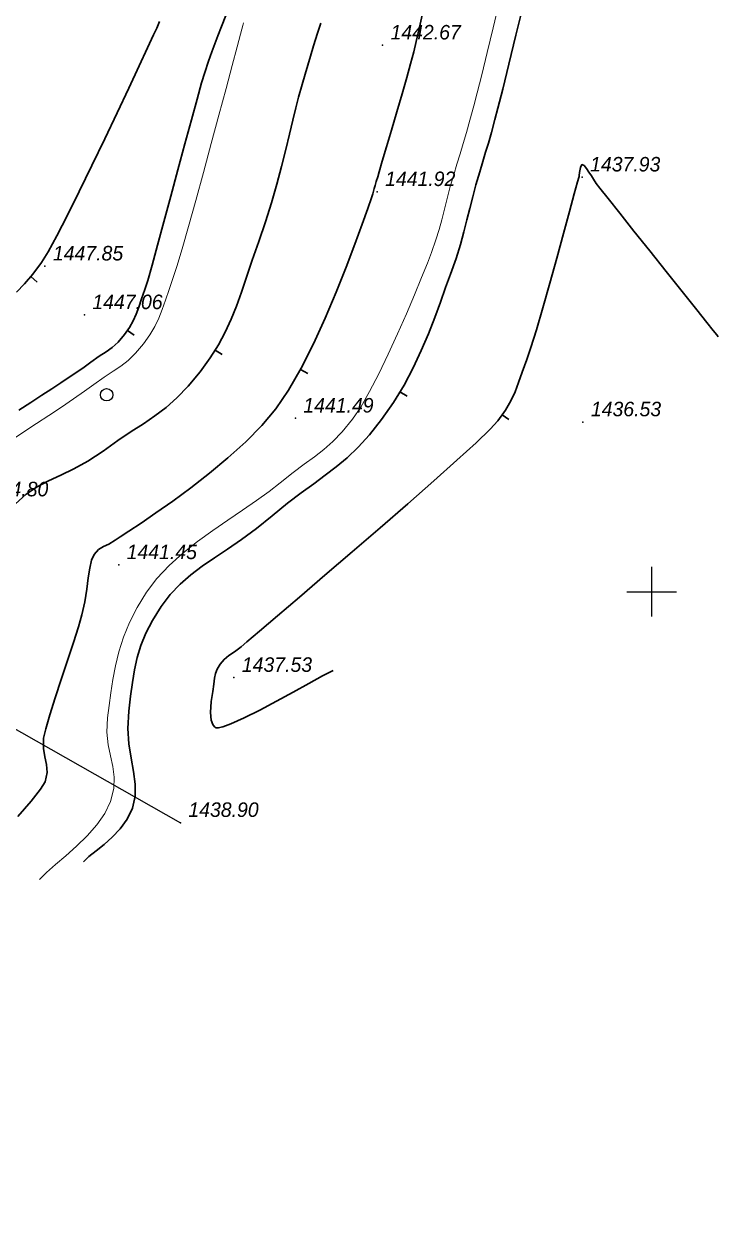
# Model space of a CAD drawing. Header units: millimetres. Extents: x 474337 to 1180020, y 4124662 to 4776603.
# Drawn here: x 786481 to 828306, y 4206343 to 4277746 of the extents above; entities that cross this region are included whole.
import ezdxf

# ---------------------------------------------------------------- set-up
doc = ezdxf.new("R2010")
doc.units = ezdxf.units.MM
doc.header["$PDMODE"] = 32
doc.header["$PDSIZE"] = 0.33
for name, color, linetype in [('(001) Сетка', 92, 'Continuous'), ('(004) Точки рельефа', 7, 'Continuous'), ('(031) Горизонтали', 42, 'Continuous'), ('(038) Деревья', 7, 'Continuous'), ('(040) Ограда', 7, 'Continuous')]:
    doc.layers.add(name, color=color, linetype=linetype)
doc.layers.add('(032) Горизонтали утолщенные', color=32, linetype='Continuous', lineweight=30)
doc.layers.add('(042) Бергштрих11', color=32, linetype='Continuous', lineweight=30)
doc.styles.add('D-431', font='')
doc.styles.get('D-431').set_extended_font_data('D431', italic=True)
doc.linetypes.add('ОГРАДА_V_ПРОВ', pattern='A,2.5,["v",Standard,S=1,R=0,X=0,Y=0],5,["v",Standard,S=1,R=180,X=0,Y=0],2.5', length=10)

# ---------------------------------------------------------------- blocks, each defined once
blk = doc.blocks.new('Setka')
at = {"layer": '(001) Сетка'}
for p, q in [((0, 1.5), (0, -1.5)), ((-1.5, 0), (1.5, 0))]:
    blk.add_line(p, q, dxfattribs=at)
blk = doc.blocks.new('d')
at = {"layer": '(038) Деревья'}
blk.add_ellipse((0, 0), major_axis=(0.265, 0.265), ratio=1, start_param=5.497787, end_param=11.780972, dxfattribs=at)

msp = doc.modelspace()

# ---------------------------------------------------------------- linework, layer by layer
at = {"layer": '(004) Точки рельефа', "linetype": 'ByBlock', "lineweight": -2}
for p in [(808089, 4276448, 1441156), (820106, 4268498, 1436424), (807762, 4267620, 1440414), (787759, 4263139, 1446339), (790132, 4260207, 1445551), (802838, 4253980, 1439977), (820152, 4253755, 1435024), (792199, 4245153, 1439936), (799134, 4238362, 1436020), (795916, 4229625, 1437388)]:
    msp.add_point(p, dxfattribs=at)
at = {"layer": '(031) Горизонтали', "color": 42, "linetype": 'Continuous', "lineweight": 0}
for points, elevation in [([(815138, 4279098), (814752, 4277502), (814387, 4276003), (814061, 4274673), (813789, 4273585), (813589, 4272810), (813352, 4271947), (813140, 4271199), (812943, 4270532), (812756, 4269907), (812568, 4269290), (812375, 4268645), (812166, 4267933), (811951, 4267146), (811790, 4266499), (811651, 4265926), (811501, 4265358), (811307, 4264724), (811034, 4263958), (810786, 4263316), (810440, 4262453), (810013, 4261421), (809524, 4260273), (808990, 4259063), (808430, 4257844), (807862, 4256669), (807303, 4255590), (806772, 4254662), (806286, 4253936), (805667, 4253173), (805098, 4252581), (804546, 4252098), (803983, 4251667), (803377, 4251228), (802697, 4250721), (801914, 4250087), (801261, 4249572), (800502, 4249030), (799664, 4248458), (798775, 4247856), (797861, 4247222), (796950, 4246554), (796069, 4245851), (795244, 4245111), (794503, 4244332), (793873, 4243513), (793305, 4242589), (792849, 4241681), (792490, 4240791), (792212, 4239921), (792001, 4239073), (791841, 4238249), (791718, 4237450), (791617, 4236678), (791522, 4235934), (791479, 4235069), (791558, 4234320), (791700, 4233647), (791846, 4233009), (791936, 4232365), (791911, 4231676), (791713, 4230900), (791363, 4230182), (790876, 4229492), (790294, 4228833), (789659, 4228212), (789012, 4227633), (788396, 4227101), (787853, 4226621), (787425, 4226200)], 1438990), ([(799725, 4277792), (799678, 4277630), (799620, 4277427), (799536, 4277114), (799335, 4276357), (799037, 4275238), (798663, 4273840), (798235, 4272244), (797774, 4270533), (797301, 4268789), (796836, 4267095), (796402, 4265533), (796018, 4264184), (795707, 4263133), (795489, 4262460), (795235, 4261733), (795022, 4261101), (794823, 4260537), (794616, 4260017), (794375, 4259515), (794074, 4259006), (793690, 4258464), (793212, 4257895), (792771, 4257470), (792332, 4257130), (791864, 4256815), (791333, 4256466), (790706, 4256023), (790135, 4255610), (789471, 4255149), (788748, 4254660), (787999, 4254160), (787255, 4253669), (786551, 4253206), (785918, 4252789)], 1443990)]:
    msp.add_lwpolyline(points, dxfattribs=dict(at, elevation=elevation))
at = {"layer": '(032) Горизонтали утолщенные', "color": 32, "linetype": 'Continuous', "lineweight": 30}
for points, elevation in [([(816592, 4278980), (816123, 4277060), (815692, 4275304), (815323, 4273807), (815037, 4272664), (814859, 4271970), (814645, 4271191), (814464, 4270560), (814298, 4270003), (814129, 4269447), (813940, 4268818), (813714, 4268044), (813516, 4267318), (813343, 4266620), (813174, 4265925), (812993, 4265208), (812780, 4264443), (812516, 4263606), (812184, 4262672), (811888, 4261863), (811574, 4260985), (811232, 4260050), (810851, 4259071), (810423, 4258058), (809937, 4257025), (809384, 4255981), (808753, 4254940), (808034, 4253913), (807299, 4252993), (806613, 4252237), (805955, 4251606), (805304, 4251057), (804640, 4250549), (803943, 4250042), (803192, 4249494), (802367, 4248865), (801446, 4248113), (800498, 4247349), (799604, 4246691), (798761, 4246110), (797970, 4245578), (797230, 4245067), (796540, 4244546), (795898, 4243989), (795305, 4243365), (794758, 4242646), (794238, 4241811), (793839, 4241036), (793539, 4240298), (793319, 4239573), (793156, 4238838), (793030, 4238070), (792920, 4237246), (792804, 4236343), (792743, 4235309), (792809, 4234371), (792945, 4233511), (793092, 4232711), (793193, 4231955), (793189, 4231224), (793025, 4230502), (792701, 4229829), (792284, 4229248), (791810, 4228747), (791316, 4228311), (790838, 4227928), (790412, 4227585), (790075, 4227269)], 1438490), ([(804381, 4277783), (804181, 4277176), (803941, 4276418), (803751, 4275800), (803588, 4275251), (803430, 4274701), (803253, 4274079), (803035, 4273314), (802866, 4272681), (802682, 4271936), (802481, 4271092), (802257, 4270161), (802006, 4269154), (801722, 4268085), (801403, 4266966), (801042, 4265808), (800636, 4264624), (800241, 4263498), (799899, 4262491), (799590, 4261578), (799288, 4260737), (798973, 4259945), (798620, 4259177), (798206, 4258410), (797710, 4257622), (797108, 4256788), (796390, 4255915), (795711, 4255211), (795050, 4254629), (794385, 4254127), (793695, 4253658), (792958, 4253177), (792153, 4252640), (791258, 4252002), (790347, 4251392), (789502, 4250931), (788714, 4250561), (787977, 4250224), (787283, 4249861), (786623, 4249414), (785991, 4248825)], 1442490), ([(794665, 4277885), (794489, 4277480), (794306, 4277074), (793944, 4276290), (793437, 4275200), (792816, 4273874), (792112, 4272385), (791359, 4270803), (790586, 4269199), (789826, 4267646), (789112, 4266214), (788474, 4264975), (787944, 4264000), (787555, 4263361), (787036, 4262663), (786537, 4262082), (786053, 4261585)], 1446490), ([(810484, 4278252), (810359, 4277716), (810243, 4277204), (810118, 4276668), (809969, 4276060), (809779, 4275330), (809552, 4274511), (809269, 4273518), (808954, 4272435), (808632, 4271342), (808330, 4270323), (808073, 4269460), (807886, 4268835), (807796, 4268530), (807710, 4268242), (807639, 4268005), (807588, 4267830), (807547, 4267668), (807499, 4267510), (807415, 4267259), (807199, 4266626), (806866, 4265676), (806429, 4264475), (805903, 4263088), (805302, 4261582), (804640, 4260022), (803932, 4258473), (803190, 4257002), (802431, 4255674), (801667, 4254554), (800825, 4253558), (799849, 4252568), (798782, 4251600), (797665, 4250670), (796541, 4249796), (795452, 4248993), (794439, 4248279), (793545, 4247671), (792811, 4247183), (792280, 4246834), (791994, 4246640), (791613, 4246408), (791282, 4246254), (790988, 4246078), (790717, 4245779), (790569, 4245438), (790462, 4244958), (790372, 4244364), (790278, 4243681), (790157, 4242935), (789986, 4242151), (789777, 4241421), (789476, 4240477), (789117, 4239396), (788737, 4238259), (788368, 4237142), (788045, 4236126), (787804, 4235288), (787678, 4234708), (787666, 4234097), (787755, 4233587), (787859, 4233122), (787894, 4232643), (787777, 4232093), (787497, 4231639), (786923, 4230924), (786119, 4230008)], 1440490), ([(798657, 4278244), (798390, 4277570), (798172, 4277023), (797982, 4276537), (797801, 4276048), (797607, 4275492), (797380, 4274805), (797193, 4274179), (796919, 4273201), (796577, 4271950), (796188, 4270507), (795770, 4268951), (795344, 4267363), (794928, 4265822), (794544, 4264409), (794210, 4263204), (793947, 4262287), (793773, 4261738), (793575, 4261169), (793410, 4260683), (793252, 4260252), (793074, 4259850), (792849, 4259449), (792550, 4259022), (792164, 4258571), (791807, 4258250), (791441, 4257988), (791025, 4257716), (790522, 4257363), (790113, 4257066), (789679, 4256766), (789215, 4256453), (788712, 4256120), (788165, 4255760), (787566, 4255365), (786909, 4254927), (786196, 4254478)], 1444490), ([(828306, 4258891), (828215, 4259005), (828005, 4259269), (827624, 4259746), (827014, 4260510), (826130, 4261619), (825165, 4262828), (824177, 4264066), (823226, 4265259), (822370, 4266334), (821668, 4267218), (821179, 4267836), (820961, 4268117), (820791, 4268375), (820663, 4268589), (820520, 4268799), (820365, 4269024), (820229, 4269206), (820099, 4269263), (820000, 4269084), (819953, 4268781), (819938, 4268609), (819920, 4268546), (819902, 4268484), (819830, 4268218), (819636, 4267499), (819346, 4266428), (818985, 4265106), (818579, 4263634), (818154, 4262111), (817736, 4260638), (817351, 4259316), (817024, 4258245), (816782, 4257527), (816504, 4256762), (816281, 4256128), (816067, 4255572), (815816, 4255038), (815485, 4254473), (815026, 4253822), (814564, 4253321), (813721, 4252513), (812566, 4251458), (811173, 4250214), (809610, 4248839), (807951, 4247394), (806265, 4245936), (804623, 4244525), (803098, 4243218), (801759, 4242075), (800678, 4241155), (799926, 4240516), (799574, 4240218), (799182, 4239918), (798841, 4239687), (798548, 4239460), (798301, 4239178), (798128, 4238880), (798031, 4238616), (797976, 4238333), (797929, 4237978), (797860, 4237528), (797776, 4236916), (797737, 4236267), (797778, 4235805), (797870, 4235535), (797967, 4235407), (798028, 4235361), (798071, 4235344), (798194, 4235338), (798464, 4235394), (798962, 4235574), (799760, 4235935), (800693, 4236406), (801696, 4236939), (802704, 4237491), (803655, 4238014), (804482, 4238462), (805122, 4238791)], 1436490)]:
    msp.add_lwpolyline(points, dxfattribs=dict(at, elevation=elevation))
at = {"layer": '(040) Ограда', "linetype": 'ОГРАДА_V_ПРОВ', "elevation": 1445874, "flags": 128}
msp.add_lwpolyline([(625283, 4251590), (631319, 4247171), (651434, 4243995), (689852, 4243338), (695695, 4241824), (702485, 4237633), (712724, 4226299), (727294, 4209460), (741961, 4206343), (755100, 4218392), (761661, 4226391), (775863, 4240994), (795916, 4229625)], dxfattribs=at)
at = {"layer": '(042) Бергштрих11', "color": 32, "linetype": 'Continuous', "lineweight": 30}
for p, q in [((786910, 4262516, 1446490), (787289, 4262189, 1446490)), ((792728, 4259277, 1444490), (793138, 4258990, 1444490)), ((798003, 4258087, 1442490), (798426, 4257821, 1442490)), ((803147, 4256927, 1440490), (803581, 4256679, 1440490)), ((809138, 4255576, 1438490), (809566, 4255317, 1438490)), ((815285, 4254190, 1436490), (815694, 4253902, 1436490))]:
    msp.add_line(p, q, dxfattribs=at)

# ---------------------------------------------------------------- block references
at = {"layer": '(001) Сетка', "xscale": 999.9999999813735, "yscale": 999.9999999813735, "zscale": 999.9999999813735}
msp.add_blockref('Setka', (824291, 4243540, -1510), dxfattribs=at)
at = {"layer": '(038) Деревья', "linetype": 'Continuous', "xscale": 999.9999999813735, "yscale": 999.9999999813735, "zscale": 999.9999999813735}
msp.add_blockref('d', (791476, 4255399, -1510), dxfattribs=at)

# ---------------------------------------------------------------- texts
at = {"layer": '(004) Точки рельефа', "linetype": 'ByBlock', "char_height": 875, "attachment_point": 4, "rotation": 0, "style": 'D-431'}
for s, insert in [('1442.67', (808571, 4277227, 1441156)), ('1437.93', (820588, 4269277, 1436424)), ('1441.92', (808243, 4268399, 1440414)), ('1447.85', (788241, 4263918, 1446339)), ('1447.06', (790614, 4260986, 1445551)), ('1441.49', (803319, 4254759, 1439977)), ('1436.53', (820634, 4254534, 1435024)), ('1444.80', (783734, 4249713, 1443286)), ('1441.45', (792680, 4245932, 1439936)), ('1437.53', (799616, 4239141, 1436020)), ('1438.90', (796398, 4230404, 1437388))]:
    msp.add_mtext(s, dxfattribs=dict(at, insert=insert))

doc.saveas('drawing.dxf')
